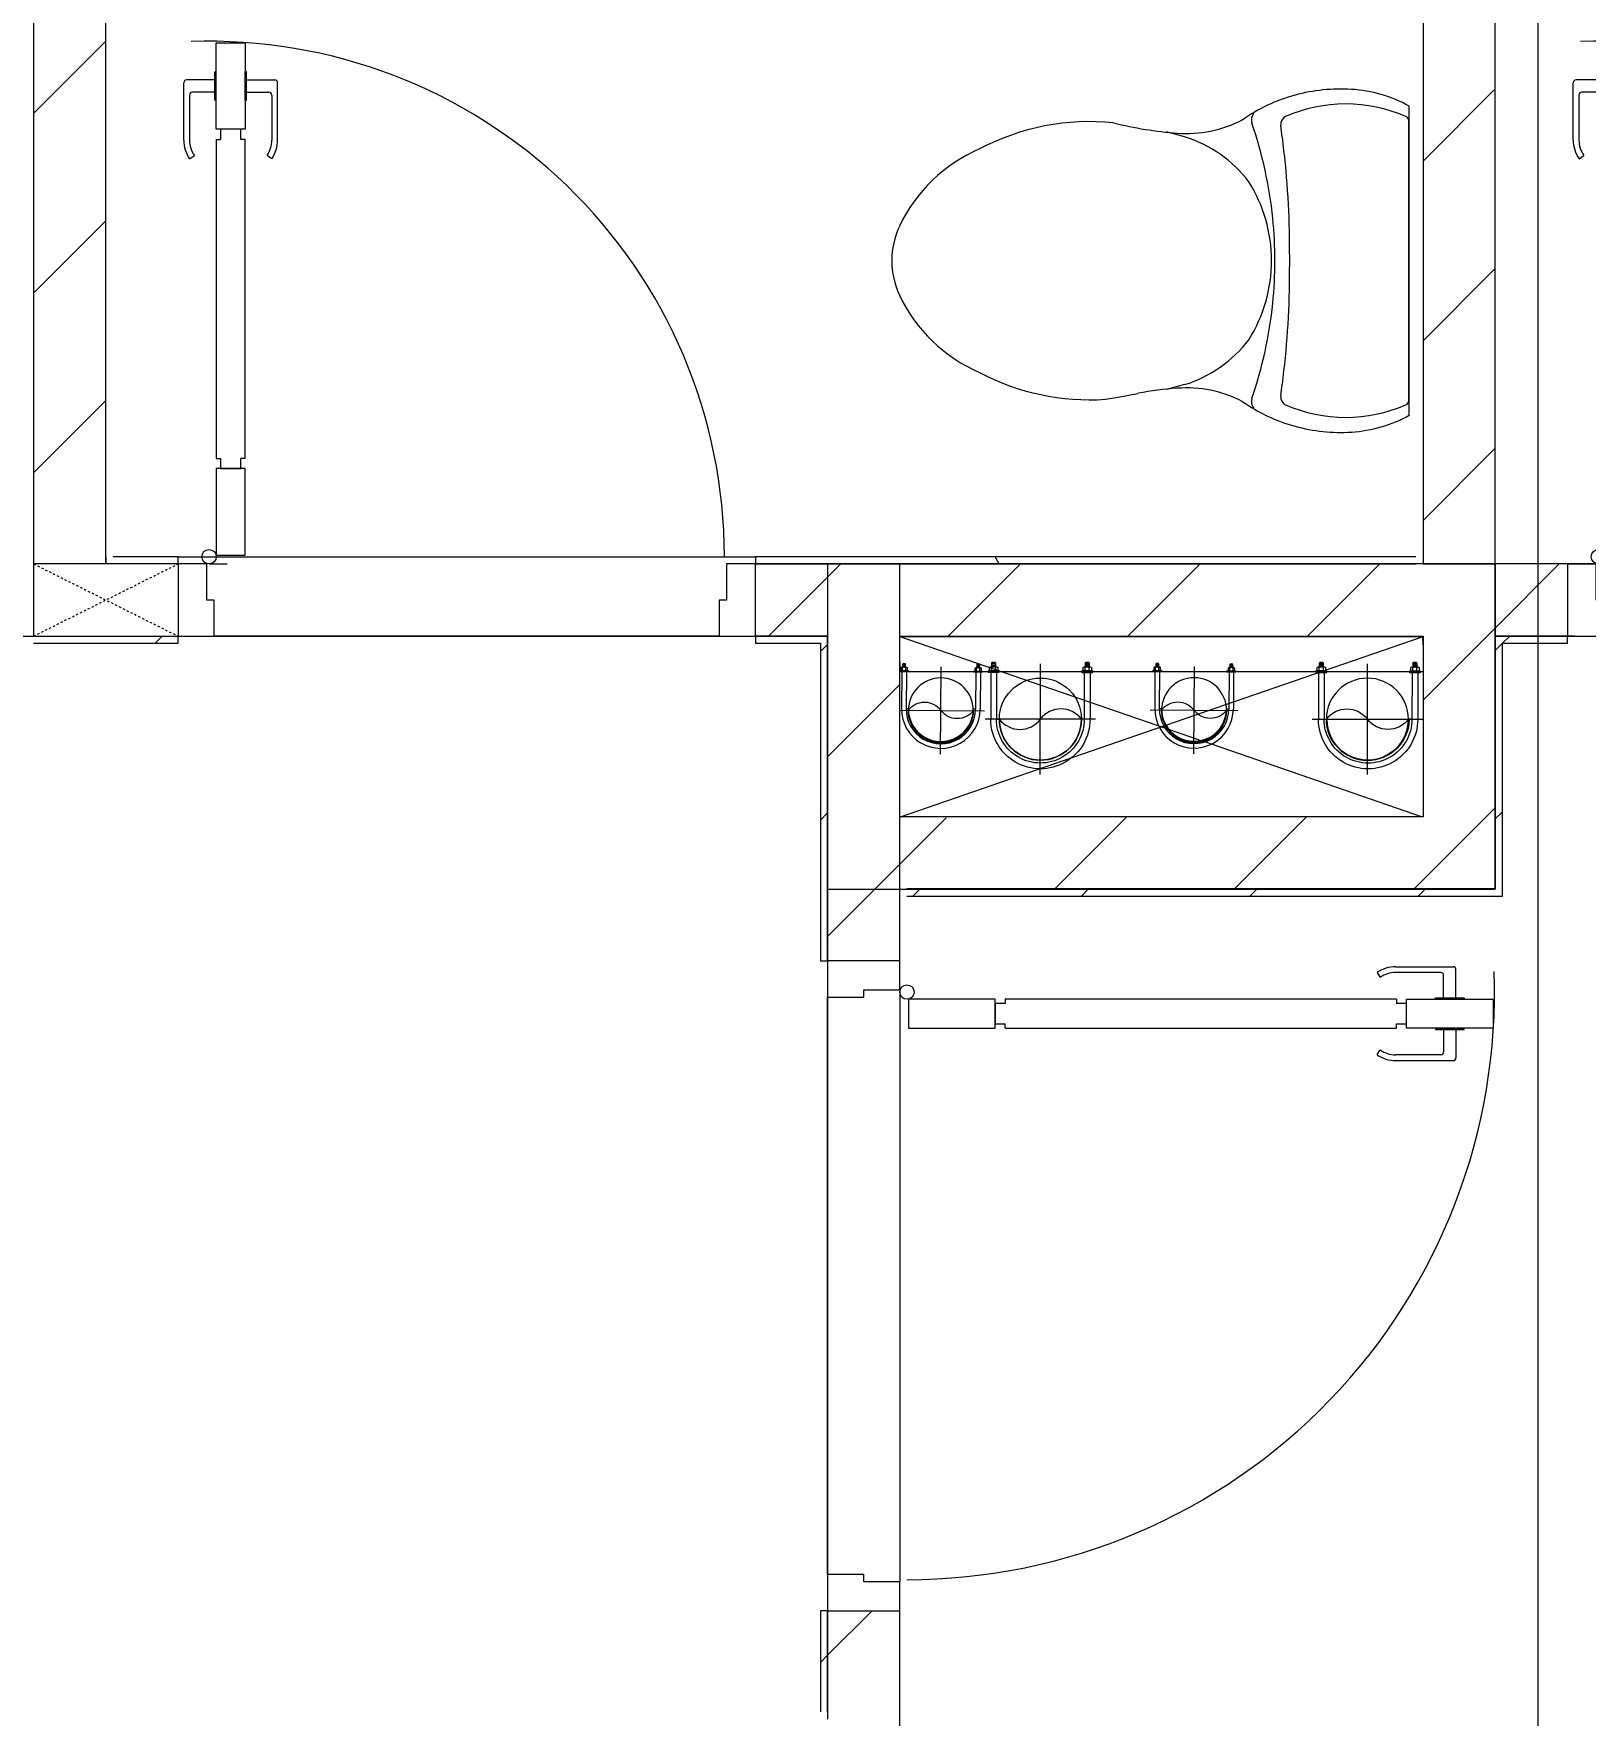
# Model space of a CAD drawing. Header units: millimetres. Extents: x 5357 to 201988, y -16345 to 109895.
# Drawn here: x 73428 to 75577, y 29642 to 31971 of the extents above; entities that cross this region are included whole.
import ezdxf

# ---------------------------------------------------------------- set-up
doc = ezdxf.new("R2010")
doc.units = ezdxf.units.MM
doc.linetypes.add('Dash', pattern=[6, 3, -3])
doc.linetypes.add('IMPORT-CENTER _3_', pattern=[10.16, 6.35, -1.27, 1.27, -1.27])
for name, color, linetype, lineweight in [('0-1', 7, 'Continuous', 5), ('0-2', 53, 'Continuous', 9), ('A-ANNO-DIMS', 211, 'Continuous', 9), ('A-ANNO-DIMS-220', 211, 'Continuous', 9), ('A-CLNG', 13, 'Continuous', 9), ('A-DETL-GENF-1', 53, 'Continuous', 9), ('A-DOOR-1', 53, 'Continuous', 9), ('A-FLOR-1', 10, 'Continuous', 9), ('A-FLOR-2', 53, 'Continuous', 9), ('A-WALL-1', 9, 'Continuous', 18), ('A-WALL-2', 53, 'Continuous', 9), ('A-WALL-4', 113, 'Continuous', 18), ('A-WALL-PATT-1', 10, 'Continuous', 9), ('A-WALL-PATT-2', 53, 'Continuous', 9), ('A-WALL-PATT-3', 111, 'Continuous', 9), ('G-IMPT', 8, 'Continuous', 9), ('G-IMPT-2', 8, 'IMPORT-CENTER _3_', 9), ('I-FURN-1', 53, 'Continuous', 9), ('I-WALL-1', 9, 'Continuous', 18), ('I-WALL-2', 53, 'Continuous', 9), ('M-EQPM', 50, 'Continuous', 9), ('P-SANR-FIXT-1', 53, 'Continuous', 9), ('S-COLS-2', 9, 'Continuous', 18), ('S-COLS-4', 53, 'Continuous', 9), ('S-COLS-HDLN-1', 53, 'Dash', 9)]:
    doc.layers.add(name, color=color, linetype=linetype, lineweight=lineweight)
doc.styles.add('Arial_4', font='arial_0.ttf', dxfattribs={"width": 0.9, "height": 660})
doc.dimstyles.new('1_Dim_chi_tiet_khu_đất_2', dxfattribs={"dimscale": 304.8, "dimtxt": 673.371204, "dimasz": 0.866142, "dimexe": 0.721785, "dimexo": 0.0625, "dimgap": 0.072178, "dimtad": 1, "dimdec": 0, "dimrnd": 5, "dimzin": 0, "dimdsep": 46, "dimtxsty": 'Arial_4', "dimblk1": 'OBLIQUE', "dimblk2": 'OBLIQUE', "dimsah": 1, "dimcen": 0.09, "dimdle": 0.721785, "dimazin": 0, "dimtfac": 1, "dimtdec": 4, "dimtix": 1, "dimtmove": 0, "dimatfit": 3, "dimfxl": 2.165354, "dimfxlon": 1, "dimtvp": 1, "dimtolj": 1, "dimtzin": 0, "dimarcsym": 2})
pattern_1 = [(45, (0, 0), (-124.4508, 124.4508), [])]
pattern_2 = [(45, (0, 0), (-116.67262, 116.67262), [])]

# ---------------------------------------------------------------- blocks, each defined once
blk = doc.blocks.new('DOOR_CW_01 CANH MO-PANEL KINH - DIG_02-800x2200-CỬA NHÔM KÍNH-400864-TKCS_MB SÂN ĐƯỜNG NỘI BỘ')
at = {"layer": 'A-DETL-GENF-1'}
for p, q in [((-347, 772), (-307, 772)), ((-347, 652), (-347, 772)), ((-307, 772), (-307, 652)), ((-349, 731.8), (-347, 731.8)), ((-349, 692.2), (-349, 731.8)), ((-347, 692.2), (-347, 731.8)), ((-307, 692.2), (-307, 731.8)), ((-305, 731.8), (-307, 731.8)), ((-305, 692.2), (-305, 731.8)), ((-392, 637), (-392, 716.5)), ((-349, 720.5), (-388, 720.5)), ((-384, 699.5), (-384, 637)), ((-349, 703.5), (-380, 703.5)), ((-305, 720.5), (-266, 720.5)), ((-305, 703.5), (-274, 703.5)), ((-270, 699.5), (-270, 637)), ((-262, 637), (-262, 716.5)), ((-347, 692.2), (-349, 692.2)), ((-307, 692.2), (-305, 692.2)), ((-307, 652), (-347, 652)), ((-347, 638), (-341, 638)), ((-347, 638), (-347, 196)), ((-313, 652), (-341, 652)), ((-341, 652), (-341, 638)), ((-313, 638), (-313, 652)), ((-307, 638), (-313, 638)), ((-307, 196), (-307, 638)), ((-383.9, 611.2), (-377.3, 615.8)), ((-270.1, 611.2), (-276.7, 615.8)), ((-347, 196), (-341, 196)), ((-341, 196), (-341, 182)), ((-307, 196), (-313, 196)), ((-313, 182), (-313, 196)), ((-307, 182), (-347, 182)), ((-347, 182), (-347, 62)), ((-341, 182), (-313, 182)), ((-307, 62), (-307, 182)), ((-347, 62), (-307, 62))]:
    blk.add_line(p, q, dxfattribs=at)
blk.add_circle((-357, 60), 10, dxfattribs=at)
for centre, radius, start, end in [((-357, 60), 714, 360, 92), ((-388, 716.5), 4, 90, 180), ((-380, 699.5), 4, 90, 180), ((-274, 699.5), 4, 0, 90), ((-266, 716.5), 4, 0, 90), ((-347, 637), 45, 180, 215), ((-347, 637), 37, 180, 215), ((-307, 637), 37, 325, 0), ((-307, 637), 45, 325, 0)]:
    blk.add_arc(centre, radius, start, end, dxfattribs=at)
at = {"layer": 'A-DOOR-1'}
for p, q in [((-360, 50), (-400, 50)), ((-400, 50), (-400, -50)), ((-360, 0), (-360, 50)), ((-357, 50), (-332, 50)), ((400, 50), (360, 50)), ((360, 50), (360, 0)), ((400, -50), (400, 50)), ((-350, 0), (-360, 0)), ((-350, -50), (-350, 0)), ((360, 0), (350, 0)), ((350, 0), (350, -50)), ((-400, -50), (-350, -50)), ((350, -50), (400, -50))]:
    blk.add_line(p, q, dxfattribs=at)
blk = doc.blocks.new('DOOR_CW_01 CANH MO-PANEL KINH - DIG_02-800x2200-CỬA NHÔM KÍNH-V61-TKCS_MB SÂN ĐƯỜNG NỘI BỘ')
at = {"layer": 'A-DETL-GENF-1'}
for p, q in [((-347, 772), (-307, 772)), ((-347, 652), (-347, 772)), ((-307, 772), (-307, 652)), ((-349, 731.8), (-347, 731.8)), ((-349, 692.2), (-349, 731.8)), ((-347, 692.2), (-347, 731.8)), ((-307, 692.2), (-307, 731.8)), ((-305, 731.8), (-307, 731.8)), ((-305, 692.2), (-305, 731.8)), ((-392, 637), (-392, 716.5)), ((-349, 720.5), (-388, 720.5)), ((-384, 699.5), (-384, 637)), ((-349, 703.5), (-380, 703.5)), ((-305, 720.5), (-266, 720.5)), ((-305, 703.5), (-274, 703.5)), ((-270, 699.5), (-270, 637)), ((-262, 637), (-262, 716.5)), ((-347, 692.2), (-349, 692.2)), ((-307, 692.2), (-305, 692.2)), ((-307, 652), (-347, 652)), ((-347, 638), (-341, 638)), ((-347, 638), (-347, 196)), ((-313, 652), (-341, 652)), ((-341, 652), (-341, 638)), ((-313, 638), (-313, 652)), ((-307, 638), (-313, 638)), ((-307, 196), (-307, 638)), ((-383.9, 611.2), (-377.3, 615.8)), ((-272, 612.5), (-276.7, 615.8)), ((-347, 196), (-341, 196)), ((-341, 196), (-341, 182)), ((-307, 196), (-313, 196)), ((-313, 182), (-313, 196)), ((-307, 182), (-347, 182)), ((-347, 182), (-347, 62)), ((-341, 182), (-313, 182)), ((-307, 62), (-307, 182)), ((-347, 62), (-307, 62))]:
    blk.add_line(p, q, dxfattribs=at)
blk.add_circle((-357, 60), 10, dxfattribs=at)
for centre, radius, start, end in [((-357, 60), 714, 360, 92), ((-388, 716.5), 4, 90, 180), ((-380, 699.5), 4, 90, 180), ((-274, 699.5), 4, 0, 90), ((-266, 716.5), 4, 0, 90), ((-347, 637), 45, 180, 215), ((-347, 637), 37, 180, 215), ((-307, 637), 37, 325, 0), ((-307, 637), 45, 325, 0)]:
    blk.add_arc(centre, radius, start, end, dxfattribs=at)
at = {"layer": 'A-DOOR-1'}
for p, q in [((-360, 50), (-400, 50)), ((-400, 50), (-400, -50)), ((-360, 0), (-360, 50)), ((-357, 50), (-332, 50)), ((400, 50), (360, 50)), ((360, 50), (360, 0)), ((400, -50), (400, 50)), ((-350, 0), (-360, 0)), ((-350, -50), (-350, 0)), ((360, 0), (350, 0)), ((350, 0), (350, -50)), ((-400, -50), (-350, -50)), ((350, -50), (400, -50))]:
    blk.add_line(p, q, dxfattribs=at)
blk = doc.blocks.new('TOILET - TOILET-348229-TKCS_MB SÂN ĐƯỜNG NỘI BỘ')
at = {"layer": 'P-SANR-FIXT-1'}
for p, q in [((214.2, -19.1), (-214.2, -19.1)), ((194, -19.9), (-194, -19.9)), ((-171.7, -330.3), (-178.6, -355.5)), ((171.7, -330.3), (178.6, -355.5))]:
    blk.add_line(p, q, dxfattribs=at)
for centre, radius, start, end in [((-46.1, -111.1), 191.6, 151.2809, 176.4513), ((-193.7, -26.4), 6.48, 92.3168, 156.2862), ((193.7, -26.4), 6.48, 23.7138, 87.6832), ((46.1, -111.1), 191.6, 3.5487, 28.7191), ((-9.8, -107.2), 207.3, 156.2862, 203.7138), ((9.8, -107.2), 207.3, 336.2862, 23.7138), ((1.9, -114.1), 239.7, 176.4513, 195.2961), ((-1.9, -114.1), 239.7, 344.7039, 3.5487), ((-4, -115.7), 233.6, 195.2961, 215.2147), ((-14.3, -1400.4), 1215.6, 90.3974, 97.407), ((0, -3462.8), 3278, 89.6026, 90.3974), ((14.3, -1400.4), 1215.6, 82.593, 89.6026), ((4, -115.7), 233.6, 324.7853, 344.7039), ((-189.1, -185.5), 11.7, 205.4105, 277.5788), ((0.6, -792.1), 586.9, 95.8322, 108.9927), ((178.9, -2951.3), 2778.4, 97.2351, 97.5788), ((0, -786.7), 581.5, 84.1678, 95.8322), ((-0.6, -792.1), 586.9, 71.0073, 84.1678), ((-178.9, -2951.3), 2778.4, 82.4212, 82.7649), ((189.1, -185.5), 11.7, 262.4212, 334.5895), ((0, -416), 206.1, 90, 122.0732), ((0, -416), 206.1, 57.9268, 90), ((-195, -224.1), 13.8, 230.6724, 288.9927), ((-343.5, -327.4), 167.3, 355.4559, 27.38), ((-0.4, -384), 179.5, 127.4036, 162.5964), ((0.4, -384), 179.5, 17.4036, 52.5964), ((343.5, -327.4), 167.3, 152.62, 184.5441), ((195, -224.1), 13.8, 251.0073, 309.3276), ((-719.2, -297.5), 544.3, 346.0536, 355.4559), ((719.2, -297.5), 544.3, 184.5441, 190.2879), ((-1948.3, -805.1), 2171.2, 9.681, 10.8949), ((137.1, -461.2), 329.8, 174.3487, 207.6878), ((-137.1, -461.2), 329.8, 332.3122, 3.6835), ((45.1, -528.6), 217.6, 203.2216, 244.7718), ((-45.1, -528.6), 217.6, 295.2282, 336.7784), ((0, -624.4), 111.7, 244.7718, 295.2282)]:
    blk.add_arc(centre, radius, start, end, dxfattribs=at)
blk = doc.blocks.new('DOOR_CW_01 CANH MO-PANEL KINH - DIW_01-900x2200-CỬA GỖ VÂN LAMINATE-553393-TKCS_MB SÂN ĐƯỜNG NỘI BỘ')
at = {"layer": 'A-DETL-GENF-1'}
for p, q in [((-397, 872), (-357, 872)), ((-397, 752), (-397, 872)), ((-357, 872), (-357, 752)), ((-442, 737), (-442, 816.5)), ((-399, 820.5), (-438, 820.5)), ((-399, 831.8), (-397, 831.8)), ((-399, 792.2), (-399, 831.8)), ((-397, 792.2), (-397, 831.8)), ((-357, 792.2), (-357, 831.8)), ((-355, 831.8), (-357, 831.8)), ((-355, 792.2), (-355, 831.8)), ((-355, 820.5), (-316, 820.5)), ((-312, 737), (-312, 816.5)), ((-434, 799.5), (-434, 737)), ((-399, 803.5), (-430, 803.5)), ((-397, 792.2), (-399, 792.2)), ((-357, 792.2), (-355, 792.2)), ((-355, 803.5), (-324, 803.5)), ((-320, 799.5), (-320, 737)), ((-357, 752), (-397, 752)), ((-363, 752), (-391, 752)), ((-391, 752), (-391, 738)), ((-363, 738), (-363, 752)), ((-397, 738), (-391, 738)), ((-397, 738), (-397, 196)), ((-357, 738), (-363, 738)), ((-357, 196), (-357, 738)), ((-433.9, 711.2), (-427.3, 715.8)), ((-320.1, 711.2), (-326.7, 715.8)), ((-397, 196), (-391, 196)), ((-391, 196), (-391, 182)), ((-357, 196), (-363, 196)), ((-363, 182), (-363, 196)), ((-357, 182), (-397, 182)), ((-397, 182), (-397, 62)), ((-391, 182), (-363, 182)), ((-357, 62), (-357, 182)), ((-397, 62), (-357, 62))]:
    blk.add_line(p, q, dxfattribs=at)
blk.add_circle((-407, 60), 10, dxfattribs=at)
for centre, radius, start, end in [((-407, 60), 814, 360, 92), ((-438, 816.5), 4, 90, 180), ((-316, 816.5), 4, 0, 90), ((-430, 799.5), 4, 90, 180), ((-324, 799.5), 4, 360, 90), ((-397, 737), 45, 180, 215), ((-397, 737), 37, 180, 215), ((-357, 737), 37, 325, 0), ((-357, 737), 45, 325, 0)]:
    blk.add_arc(centre, radius, start, end, dxfattribs=at)
at = {"layer": 'A-DOOR-1'}
for p, q in [((-410, 50), (-450, 50)), ((-450, 50), (-450, -50)), ((-410, 0), (-410, 50)), ((-407, 50), (-382, 50)), ((450, 50), (410, 50)), ((410, 50), (410, 0)), ((450, -50), (450, 50)), ((-400, 0), (-410, 0)), ((-400, -50), (-400, 0)), ((410, 0), (400, 0)), ((400, 0), (400, -50)), ((-450, -50), (-400, -50)), ((400, -50), (450, -50))]:
    blk.add_line(p, q, dxfattribs=at)
blk = doc.blocks.new('HE BEP B_ - HE BEP B_-437036-TKCS_MB SÂN ĐƯỜNG NỘI BỘ')
at = {"layer": 'I-FURN-1'}
blk.add_line((0, 1600), (-600, 1600), dxfattribs=at)
blk.add_line((0, 1600), (-600, 1600), dxfattribs=at)
blk = doc.blocks.new('G1_SOF - BO TRU - 100x200-V113-TKCS_MB SÂN ĐƯỜNG NỘI BỘ')
at = {"layer": 'S-COLS-2'}
for p, q in [((50, 100), (-50, 100)), ((-50, 100), (-50, -100)), ((50, -100), (50, 100))]:
    blk.add_line(p, q, dxfattribs=at)
at = {"layer": 'S-COLS-HDLN-1'}
for p, q in [((50, 100), (-50, -100)), ((-50, 100), (50, -100))]:
    blk.add_line(p, q, dxfattribs=at)
blk = doc.blocks.new('NCV_TKTC_TANG 1_rvt-1-TKCS_MB SÂN ĐƯỜNG NỘI BỘ')
at = {"layer": 'A-WALL-PATT-1'}
h = blk.add_hatch(dxfattribs=at)
h.set_pattern_fill('FP_1', color=256, style=0, pattern_type=2)
h.set_pattern_definition(pattern_1)
h.paths.add_polyline_path([(73427.6, 31236.9), (73527.6, 31236.9), (73527.6, 33336.9), (73427.6, 33336.9), (73427.6, 31236.9)])
h = blk.add_hatch(dxfattribs=at)
h.set_pattern_fill('FP_1', color=256, style=0, pattern_type=2)
h.set_pattern_definition(pattern_1)
h.paths.add_polyline_path([(75352.6, 31236.9), (75452.6, 31236.9), (75452.6, 33336.9), (75352.6, 33336.9), (75352.6, 31488.6)])
h = blk.add_hatch(dxfattribs=at)
h.set_pattern_fill('FP_3', color=256, style=0, pattern_type=2)
h.set_pattern_definition([(0, (0, 0), (894.08, 223.52), [73.762, -596.798, 73.762, -596.798, -3576.32]), (0, (0, 0), (894.08, 223.52), [-1341.12, 73.762, -1267.358, 73.762, -596.798, -1564.64]), (0, (0, 0), (894.08, 223.52), [-3352.8, 73.762, -373.278, 73.762, -1043.838]), (120, (335.28, 111.76), (-640.614, 662.536), [73.762, -596.798, 73.762, -4173.118]), (120, (335.28, 111.76), (-640.614, 662.536), [-744.322, -596.798, 73.762, -1267.358, -2235.2]), (120, (335.28, 111.76), (-640.614, 662.536), [-2682.24, 73.762, -596.798, 73.762, -1490.878]), (120, (335.28, 111.76), (-640.614, 662.536), [-3426.562, -373.278, 73.762, -1043.838]), (240, (447.04, 558.8), (-253.466, -886.056), [73.762, -596.798, 73.762, -4173.118]), (240, (447.04, 558.8), (-253.466, -886.056), [-744.322, -596.798, 73.762, -1267.358, -2235.2]), (240, (447.04, 558.8), (-253.466, -886.056), [-2682.24, 73.762, -596.798, 73.762, -1490.878]), (240, (447.04, 558.8), (-253.466, -886.056), [-3426.562, -373.278, 73.762, -1043.838])])
h.paths.add_polyline_path([(74627.6, 31236.9), (75342.6, 31236.9), (75342.6, 31246.9), (74427.6, 31246.9), (74427.6, 31236.9), (74597.3, 31236.9)])
h.paths.add_polyline_path([(73627.6, 31236.9), (73627.6, 31246.9), (73527.6, 31246.9), (73527.6, 31236.9)])
h = blk.add_hatch(dxfattribs=at)
h.set_pattern_fill('FP_1', color=256, style=0, pattern_type=2)
h.set_pattern_definition(pattern_1)
h.paths.add_polyline_path([(74627.5, 31136.9), (74627.6, 31137.4), (74627.6, 31236.9), (74427.6, 31236.9), (74427.6, 31136.9), (74527.6, 31137.4), (74527.6, 31236.9), (74627.4, 31137.1)])
h = blk.add_hatch(dxfattribs=at)
h.set_pattern_fill('FP_1', color=256, style=0, pattern_type=2)
h.set_pattern_definition(pattern_1)
h.paths.add_polyline_path([(75452.6, 31136.9), (75552.6, 31137.4), (75552.6, 31236.9), (75452.6, 31236.9), (75452.6, 31137.4)])
h.paths.add_polyline_path([(76352.6, 31136.9), (77252.6, 31137.4), (77252.6, 31236.9), (76352.6, 31236.9), (76352.6, 31137.1)])
h = blk.add_hatch(dxfattribs=at)
h.set_pattern_fill('FP_1', color=256, style=0, pattern_type=2)
h.set_pattern_definition(pattern_1)
h.paths.add_polyline_path([(74627.6, 24736.9), (74627.6, 28836.9), (74527.6, 28836.9), (74527.6, 24736.9), (74605.8, 24736.9)])
h.paths.add_polyline_path([(74527.6, 29036.9), (74627.6, 29036.9), (74627.6, 29786.9), (74527.6, 29786.9), (74527.6, 29333.6)])
h.paths.add_polyline_path([(74527.6, 30786.5), (74627.6, 30886.5), (74627.3, 31136.3), (74569.3, 30990.9), (74527.6, 31136.9), (74527.6, 30786.9)])
h.paths.add_polyline_path([(74527.6, 30686.9), (74627.6, 30686.9), (74627.1, 30786.5), (74527.6, 30786.5)])
at = {"layer": 'A-WALL-PATT-2'}
h = blk.add_hatch(dxfattribs=at)
h.set_pattern_fill('FP_2', color=256, style=0, pattern_type=2)
h.set_pattern_definition(pattern_2)
h.paths.add_polyline_path([(74517.6, 31126.9), (74517.6, 31136.9), (74427.6, 31136.9), (74427.6, 31126.9), (74435.6, 31126.9)])
h.paths.add_polyline_path([(73627.6, 31126.9), (73627.6, 31136.9), (73427.6, 31136.9), (73427.6, 31126.9), (73619.6, 31126.9)])
h = blk.add_hatch(dxfattribs=at)
h.set_pattern_fill('FP_2', color=256, style=0, pattern_type=2)
h.set_pattern_definition(pattern_2)
h.paths.add_polyline_path([(74527.6, 29646.9), (74527.6, 29786.9), (74517.6, 29786.9), (74517.6, 29646.9), (74525.3, 29646.9)])
h.paths.add_polyline_path([(74527.6, 30686.9), (74527.6, 31136.9), (74517.6, 31136.9), (74517.6, 30686.9)])
h = blk.add_hatch(dxfattribs=at)
h.set_pattern_fill('FP_2', color=256, style=0, pattern_type=2)
h.set_pattern_definition(pattern_2)
h.paths.add_polyline_path([(75452.6, 31126.9), (75552.6, 31126.9), (75552.6, 31136.9), (75452.6, 31136.5)])
h.paths.add_polyline_path([(77201.1, 31126.9), (77242.6, 31126.9), (77242.6, 31136.9), (76352.6, 31136.5), (76352.6, 31126.9), (77102.6, 31126.9)])
h = blk.add_hatch(dxfattribs=at)
h.set_pattern_fill('FP_2', color=256, style=0, pattern_type=2)
h.set_pattern_definition(pattern_2)
h.paths.add_polyline_path([(75462.6, 30776.9), (75462.6, 31126.9), (75452.6, 31126.9), (75452.6, 30776.9), (75455.7, 30776.9)])
h = blk.add_hatch(dxfattribs=at)
h.set_pattern_fill('FP_2', color=256, style=0, pattern_type=2)
h.set_pattern_definition(pattern_2)
h.paths.add_polyline_path([(75446.5, 30776.9), (75452.6, 30776.9), (75450.2, 30786.5), (74637.6, 30786.5), (74637.6, 30776.9), (75442.8, 30776.9)])
at = {"layer": 'A-FLOR-1'}
for p, q in [((75552.6, 31236.9), (75592.6, 31236.9)), ((73627.6, 31136.9), (73677.6, 31136.9)), ((73677.6, 31136.9), (74377.6, 31136.9)), ((74377.6, 31136.9), (74427.6, 31136.9)), ((75562.4, 31136.9), (75552.6, 31136.9)), ((74527.6, 30636.9), (74527.6, 29836.9)), ((74527.6, 29836.9), (74527.6, 29786.9)), ((74527.6, 29646.9), (74527.6, 29636.9))]:
    blk.add_line(p, q, dxfattribs=at)
at = {"layer": 'A-FLOR-2'}
for p, q in [((74377.6, 31136.9), (73677.6, 31136.9)), ((74527.6, 29836.9), (74527.6, 30636.9))]:
    blk.add_line(p, q, dxfattribs=at)
at = {"layer": 'A-WALL-1'}
for p, q in [((73427.6, 33336.9), (73427.6, 31236.9)), ((73527.6, 31236.9), (73527.6, 33336.9)), ((75352.6, 33336.9), (75352.6, 31236.9)), ((75452.6, 31236.9), (75452.6, 33336.9)), ((74627.6, 31136.9), (74627.6, 31236.9)), ((75352.6, 31236.9), (75452.6, 31236.9)), ((75452.6, 31236.9), (75452.6, 31136.9)), ((74517.6, 31136.9), (74527.6, 31136.9)), ((74627.6, 30786.9), (74627.6, 31136.9)), ((74527.6, 29646.9), (74527.6, 29636.9))]:
    blk.add_line(p, q, dxfattribs=at)
at = {"layer": 'A-WALL-2'}
for p, q in [((74627.6, 31236.9), (74427.6, 31236.9)), ((74427.6, 31236.9), (74627.6, 31236.9)), ((75552.6, 31236.9), (75452.6, 31236.9)), ((74377.6, 31136.9), (73677.6, 31136.9)), ((74427.6, 31136.9), (74517.6, 31136.9)), ((74517.6, 31136.9), (74427.6, 31136.9)), ((74527.6, 31136.9), (74527.6, 30686.9)), ((74527.6, 30686.9), (74527.6, 31136.9)), ((75452.6, 31136.9), (75552.6, 31136.9)), ((75552.6, 31136.9), (75452.6, 31136.9)), ((74627.6, 30686.9), (74627.6, 30786.9)), ((74527.6, 29836.9), (74527.6, 30636.9)), ((74627.6, 30646.9), (74627.6, 29826.9)), ((74527.6, 29786.9), (74527.6, 29646.9)), ((74527.6, 29646.9), (74527.6, 29786.9)), ((74627.6, 29036.9), (74627.6, 29786.9))]:
    blk.add_line(p, q, dxfattribs=at)
at = {"layer": 'I-WALL-1'}
for p, q in [((73527.6, 31246.9), (73527.6, 31236.9)), ((73627.6, 31246.9), (73537.6, 31246.9)), ((73627.6, 31236.9), (73627.6, 31246.9)), ((75342.6, 31246.9), (74427.6, 31246.9)), ((74427.6, 31246.9), (74427.6, 31236.9)), ((74627.6, 31236.9), (75342.6, 31236.9)), ((73427.6, 31126.9), (73627.6, 31126.9)), ((73627.6, 31126.9), (73627.6, 31136.9)), ((74427.6, 31136.9), (74427.6, 31126.9)), ((74427.6, 31126.9), (74517.6, 31126.9)), ((74527.6, 31136.9), (74517.6, 31136.9)), ((74517.6, 31126.9), (74517.6, 30686.9)), ((75452.6, 31136.9), (75452.6, 31126.9)), ((75452.6, 31126.9), (75452.6, 30786.9)), ((75462.6, 31126.9), (75552.6, 31126.9)), ((75462.6, 30776.9), (75462.6, 31126.9)), ((75552.6, 31126.9), (75552.6, 31136.9)), ((75452.6, 30786.9), (74637.6, 30786.9)), ((74637.6, 30776.9), (75452.6, 30776.9)), ((75452.6, 30776.9), (75462.6, 30776.9)), ((74517.6, 30686.9), (74527.6, 30686.9)), ((74517.6, 29786.9), (74517.6, 29646.9)), ((74527.6, 29786.9), (74517.6, 29786.9))]:
    blk.add_line(p, q, dxfattribs=at)
at = {"layer": 'I-WALL-2'}
blk.add_line((73627.6, 31246.9), (74427.6, 31246.9), dxfattribs=at)
at = {"layer": 'A-DOOR-1'}
for name, p in [('DOOR_CW_01 CANH MO-PANEL KINH - DIG_02-800x2200-CỬA NHÔM KÍNH-400864-TKCS_MB SÂN ĐƯỜNG NỘI BỘ', (74027.6, 31186.9)), ('DOOR_CW_01 CANH MO-PANEL KINH - DIG_02-800x2200-CỬA NHÔM KÍNH-V61-TKCS_MB SÂN ĐƯỜNG NỘI BỘ', (75952.6, 31186.9))]:
    blk.add_blockref(name, p, dxfattribs=at)
at = {"layer": 'A-DOOR-1', "rotation": 269.9999999999995}
blk.add_blockref('DOOR_CW_01 CANH MO-PANEL KINH - DIW_01-900x2200-CỬA GỖ VÂN LAMINATE-553393-TKCS_MB SÂN ĐƯỜNG NỘI BỘ', (74577.6, 30236.9), dxfattribs=at)
at = {"layer": 'I-FURN-1', "rotation": 180}
blk.add_blockref('HE BEP B_ - HE BEP B_-437036-TKCS_MB SÂN ĐƯỜNG NỘI BỘ', (72827.6, 32736.9), dxfattribs=at)
at = {"layer": 'P-SANR-FIXT-1', "rotation": 269.9999999999995}
blk.add_blockref('TOILET - TOILET-348229-TKCS_MB SÂN ĐƯỜNG NỘI BỘ', (75352.6, 31656.9), dxfattribs=at)
at = {"layer": 'S-COLS-4', "rotation": 89.9999999999993}
blk.add_blockref('G1_SOF - BO TRU - 100x200-V113-TKCS_MB SÂN ĐƯỜNG NỘI BỘ', (73527.6, 31186.9), dxfattribs=at)
blk = doc.blocks.new('TKTC_XREF_251221_MB TANG 1 - TKTC_XREF_260130_MB TANG 1_dwg_CUM U_DN100-V375-TKCS_MB SÂN ĐƯỜNG NỘI BỘ')
at = {"layer": 'G-IMPT'}
for p, q in [((-79.1, 66.6), (-79.1, 63.4)), ((-76.6, 66.6), (-76.6, 63.4)), ((-74.6, 66.6), (-74.6, 63.4)), ((-72.7, 69.3), (-72.7, 60.7)), ((-66.9, 67.9), (-71.7, 67.9)), ((-66.9, 62.1), (-71.7, 62.1)), ((-65, 69), (0, 69)), ((-79.1, -63.4), (-79.1, -66.6)), ((-76.6, -63.4), (-76.6, -66.6)), ((-74.6, -63.4), (-74.6, -66.6)), ((-72.7, -60.7), (-72.7, -69.3)), ((-66.9, -62.1), (-71.7, -62.1)), ((-66.9, -67.9), (-71.7, -67.9)), ((-66.9, -72.7), (-66.9, -70.8)), ((-65, -69), (0, -69))]:
    blk.add_line(p, q, dxfattribs=at)
at = {"layer": 'G-IMPT', "flags": 128}
for points in [[(-72.7, 67.6), (-78.1, 67.6), (-78.1, 62.4), (-72.7, 62.4)], [(-71.7, 59.2), (-66.9, 59.2), (-66.9, 70.8), (-71.7, 70.8)], [(-66.9, 70.8), (-66.9, 72.7), (-65, 72.7), (-65, 57.3), (-66.9, 57.3), (-66.9, 59.2)], [(-65, 61), (0, 61), (0, 57)], [(-66.9, -59.2), (-66.9, -57.3), (-65, -57.3), (-65, -72.6)], [(-65, -61), (0, -61), (0, -57)], [(-72.7, -62.4), (-78.1, -62.4), (-78.1, -67.6), (-72.7, -67.6)], [(-71.7, -70.8), (-66.9, -70.8), (-66.9, -59.2), (-71.7, -59.2)]]:
    blk.add_lwpolyline(points, dxfattribs=at)
at = {"layer": 'G-IMPT'}
for centre, radius, start, end in [((-78.1, 66.6), 0.96, 90, 180), ((-78.1, 63.4), 0.96, 180, 270), ((-71.1, 69.3), 1.56, 112.6199, 247.3801), ((-67.9, 65), 4.8, 143.1301, 216.8699), ((-71.1, 60.7), 1.56, 112.6199, 247.3801), ((0, 0), 69, 270, 90), ((0, 0), 61, 270, 90), ((0, 0), 57, 270, 90), ((-78.1, -63.4), 0.96, 90, 180), ((-78.1, -66.6), 0.96, 180, 270), ((-71.1, -60.7), 1.56, 112.6199, 247.3801), ((-67.9, -65), 4.8, 143.1301, 216.8699), ((-71.1, -69.3), 1.56, 112.6199, 247.3801)]:
    blk.add_arc(centre, radius, start, end, dxfattribs=at)
blk = doc.blocks.new('TKTC_XREF_251221_MB TANG 1 - TKTC_XREF_260130_MB TANG 1_dwg_$cc-V376-TKCS_MB SÂN ĐƯỜNG NỘI BỘ')
at = {"layer": 'G-IMPT'}
blk.add_circle((0, 0), 0.5, dxfattribs=at)
for centre, radius, start, end in [((0, 0), 0.5, 90, 270), ((0.188, 0.25), 0.313, 126.8699, 233.1301), ((-0.188, -0.25), 0.313, 306.8699, 53.1301)]:
    blk.add_arc(centre, radius, start, end, dxfattribs=at)
at = {"layer": 'G-IMPT-2'}
for p, q in [((0, -0.633), (0, 0.673)), ((-0.673, 0), (0.673, 0))]:
    blk.add_line(p, q, dxfattribs=at)
blk = doc.blocks.new('TKTC_XREF_251221_MB TANG 1 - TKTC_XREF_260130_MB TANG 1_dwg_$cc-4202114-TKCS_MB SÂN ĐƯỜNG NỘI BỘ')
at = {"layer": 'G-IMPT'}
blk.add_circle((0, 0), 0.5, dxfattribs=at)
for centre, radius, start, end in [((0, 0), 0.5, 90, 270), ((0.188, 0.25), 0.313, 126.8699, 233.1301), ((-0.188, -0.25), 0.313, 306.8699, 53.1301)]:
    blk.add_arc(centre, radius, start, end, dxfattribs=at)
at = {"layer": 'G-IMPT-2'}
for p, q in [((0, -0.673), (0, 0.673)), ((-0.673, 0), (0.673, 0))]:
    blk.add_line(p, q, dxfattribs=at)
blk = doc.blocks.new('TKTC_XREF_251221_MB TANG 1 - TKTC_XREF_260130_MB TANG 1_dwg_CUM U_DN100-4202115-TKCS_MB SÂN ĐƯỜNG NỘI BỘ')
at = {"layer": 'G-IMPT'}
for p, q in [((-79.1, 66.6), (-79.1, 63.4)), ((-76.6, 66.6), (-76.6, 63.4)), ((-74.6, 66.6), (-74.6, 63.4)), ((-72.7, 69.3), (-72.7, 60.7)), ((-66.9, 67.9), (-71.7, 67.9)), ((-66.9, 62.1), (-71.7, 62.1)), ((-65, 69), (0, 69)), ((-79.1, -63.4), (-79.1, -66.6)), ((-76.6, -63.4), (-76.6, -66.6)), ((-74.6, -63.4), (-74.6, -66.6)), ((-72.7, -60.7), (-72.7, -69.3)), ((-66.9, -62.1), (-71.7, -62.1)), ((-66.9, -67.9), (-71.7, -67.9)), ((-65, -69), (0, -69))]:
    blk.add_line(p, q, dxfattribs=at)
at = {"layer": 'G-IMPT', "flags": 128}
for points in [[(-71.7, 59.2), (-66.9, 59.2), (-66.9, 70.8), (-71.7, 70.8)], [(-66.9, 70.8), (-66.9, 72.7), (-65, 72.7), (-65, 57.3), (-66.9, 57.3), (-66.9, 59.2)], [(-72.7, 67.6), (-78.1, 67.6), (-78.1, 62.4), (-72.7, 62.4)], [(-65, 61), (0, 61), (0, 57)], [(-72.7, -62.4), (-78.1, -62.4), (-78.1, -67.6), (-72.7, -67.6)], [(-71.7, -70.8), (-66.9, -70.8), (-66.9, -59.2), (-71.7, -59.2)], [(-66.9, -59.2), (-66.9, -57.3), (-65, -57.3), (-65, -72.7), (-66.9, -72.7), (-66.9, -70.8)], [(-65, -61), (0, -61), (0, -57)]]:
    blk.add_lwpolyline(points, dxfattribs=at)
at = {"layer": 'G-IMPT'}
for centre, radius, start, end in [((-71.1, 69.3), 1.56, 112.6199, 247.3801), ((-78.1, 66.6), 0.96, 90, 180), ((-78.1, 63.4), 0.96, 180, 270), ((-67.9, 65), 4.8, 143.1301, 216.8699), ((-71.1, 60.7), 1.56, 112.6199, 247.3801), ((0, 0), 69, 270, 90), ((0, 0), 61, 270, 90), ((0, 0), 57, 270, 90), ((-78.1, -63.4), 0.96, 90, 180), ((-78.1, -66.6), 0.96, 180, 270), ((-71.1, -60.7), 1.56, 112.6199, 247.3801), ((-67.9, -65), 4.8, 143.1301, 216.8699), ((-71.1, -69.3), 1.56, 112.6199, 247.3801)]:
    blk.add_arc(centre, radius, start, end, dxfattribs=at)
blk = doc.blocks.new('TKTC_XREF_251221_MB TANG 1 - TKTC_XREF_260130_MB TANG 1_dwg_$cc-V266-TKCS_MB SÂN ĐƯỜNG NỘI BỘ')
at = {"layer": 'G-IMPT'}
blk.add_circle((0, 0), 0.5, dxfattribs=at)
for centre, radius, start, end in [((0, 0), 0.5, 90, 270), ((0.188, 0.25), 0.313, 126.8699, 233.1301), ((-0.188, -0.25), 0.313, 306.8699, 53.1301)]:
    blk.add_arc(centre, radius, start, end, dxfattribs=at)
at = {"layer": 'G-IMPT-2'}
for p, q in [((0, -0.673), (0, 0.673)), ((-0.673, 0), (0.673, 0))]:
    blk.add_line(p, q, dxfattribs=at)
blk = doc.blocks.new('TKTC_XREF_251221_MB TANG 1 - TKTC_XREF_260130_MB TANG 1_dwg_CUM U_DN100-4202112-TKCS_MB SÂN ĐƯỜNG NỘI BỘ')
at = {"layer": 'G-IMPT'}
for p, q in [((-79.1, 66.6), (-79.1, 63.4)), ((-76.6, 66.6), (-76.6, 63.4)), ((-74.6, 66.6), (-74.6, 63.4)), ((-72.7, 69.3), (-72.7, 60.7)), ((-66.9, 67.9), (-71.7, 67.9)), ((-66.9, 62.1), (-71.7, 62.1)), ((-65, 69), (0, 69)), ((-79.1, -63.4), (-79.1, -66.6)), ((-76.6, -63.4), (-76.6, -66.6)), ((-74.6, -63.4), (-74.6, -66.6)), ((-72.7, -60.7), (-72.7, -69.3)), ((-66.9, -62.1), (-71.7, -62.1)), ((-66.9, -67.9), (-71.7, -67.9)), ((-65, -69), (0, -69))]:
    blk.add_line(p, q, dxfattribs=at)
at = {"layer": 'G-IMPT', "flags": 128}
for points in [[(-72.7, 67.6), (-78.1, 67.6), (-78.1, 62.4), (-72.7, 62.4)], [(-71.7, 59.2), (-66.9, 59.2), (-66.9, 70.8), (-71.7, 70.8)], [(-66.9, 70.8), (-66.9, 72.7), (-65, 72.7), (-65, 57.3), (-66.9, 57.3), (-66.9, 59.2)], [(-65, 61), (0, 61), (0, 57)], [(-66.9, -59.2), (-66.9, -57.3), (-65, -57.3), (-65, -72.7), (-66.9, -72.7), (-66.9, -70.8)], [(-65, -61), (0, -61), (0, -57)], [(-72.7, -62.4), (-78.1, -62.4), (-78.1, -67.6), (-72.7, -67.6)], [(-71.7, -70.8), (-66.9, -70.8), (-66.9, -59.2), (-71.7, -59.2)]]:
    blk.add_lwpolyline(points, dxfattribs=at)
at = {"layer": 'G-IMPT'}
for centre, radius, start, end in [((-78.1, 66.6), 0.96, 90, 180), ((-78.1, 63.4), 0.96, 180, 270), ((-71.1, 69.3), 1.56, 112.6199, 247.3801), ((-67.9, 65), 4.8, 143.1301, 216.8699), ((-71.1, 60.7), 1.56, 112.6199, 247.3801), ((0, 0), 69, 270, 90), ((0, 0), 61, 270, 90), ((0, 0), 57, 270, 90), ((-78.1, -63.4), 0.96, 90, 180), ((-78.1, -66.6), 0.96, 180, 270), ((-71.1, -60.7), 1.56, 112.6199, 247.3801), ((-67.9, -65), 4.8, 143.1301, 216.8699), ((-71.1, -69.3), 1.56, 112.6199, 247.3801)]:
    blk.add_arc(centre, radius, start, end, dxfattribs=at)
blk = doc.blocks.new('TKTC_XREF_251221_MB TANG 1 - TKTC_XREF_260130_MB TANG 1_dwg_$cc-4202116-TKCS_MB SÂN ĐƯỜNG NỘI BỘ')
at = {"layer": 'G-IMPT'}
blk.add_circle((0, 0), 0.5, dxfattribs=at)
for centre, radius, start, end in [((0, 0), 0.5, 90, 270), ((0.188, 0.25), 0.313, 126.8699, 233.1301), ((-0.188, -0.25), 0.313, 306.8699, 53.1301)]:
    blk.add_arc(centre, radius, start, end, dxfattribs=at)
at = {"layer": 'G-IMPT-2'}
for p, q in [((0, -0.673), (0, 0.673)), ((-0.673, 0), (0.673, 0))]:
    blk.add_line(p, q, dxfattribs=at)
blk = doc.blocks.new('TKTC_XREF_251221_MB TANG 1 - TKTC_XREF_260130_MB TANG 1_dwg-4202109-TKCS_MB SÂN ĐƯỜNG NỘI BỘ')
at = {"layer": 'G-IMPT'}
blk.add_line((-127799.1, -370222), (-127799.2, -370209.8), dxfattribs=at)
at = {"layer": 'G-IMPT', "flags": 128}
blk.add_lwpolyline([(-128524.1, -370246.4), (-128524, -370258.9), (-127799.1, -370258.9)], dxfattribs=at)
for name, p, xscale, yscale, zscale, rotation in [('TKTC_XREF_251221_MB TANG 1 - TKTC_XREF_260130_MB TANG 1_dwg_CUM U_DN100-V375-TKCS_MB SÂN ĐƯỜNG NỘI BỘ', (-128467.2, -370310.7), 0.7894736842105257, 0.7894736842105257, 0.7894736842105257, 269.580221000629), ('TKTC_XREF_251221_MB TANG 1 - TKTC_XREF_260130_MB TANG 1_dwg_$cc-4202114-TKCS_MB SÂN ĐƯỜNG NỘI BỘ', (-128329.3, -370324.7), 113.7150000000092, 113.7150000000092, 113.7150000000092, 89.95325644590794), ('TKTC_XREF_251221_MB TANG 1 - TKTC_XREF_260130_MB TANG 1_dwg_CUM U_DN100-4202112-TKCS_MB SÂN ĐƯỜNG NỘI BỘ', (-128116.4, -370310.4), 0.7894736842105257, 0.7894736842105257, 0.7894736842105257, 269.580221000629)]:
    blk.add_blockref(name, p, dxfattribs=dict(xscale=xscale, yscale=yscale, zscale=zscale, rotation=rotation))
at = {"extrusion": (0, 0, -1)}
for name, p, xscale, yscale, zscale, rotation in [('TKTC_XREF_251221_MB TANG 1 - TKTC_XREF_260130_MB TANG 1_dwg_CUM U_DN100-4202115-TKCS_MB SÂN ĐƯỜNG NỘI BỘ', (128329.3, -370324.7), 0.9974999999999966, 0.9974999999999966, -0.9974999999999966, 270.0467435564909), ('TKTC_XREF_251221_MB TANG 1 - TKTC_XREF_260130_MB TANG 1_dwg_$cc-V266-TKCS_MB SÂN ĐƯỜNG NỘI BỘ', (127876.2, -370324.8), 113.7150000000092, 113.7150000000092, -113.7150000000092, 90.04476088158539), ('TKTC_XREF_251221_MB TANG 1 - TKTC_XREF_260130_MB TANG 1_dwg_CUM U_DN100-4202115-TKCS_MB SÂN ĐƯỜNG NỘI BỘ', (127875.3, -370324.8), 0.9975000000000005, 0.9975000000000005, -0.9975000000000006, 270.0467435561337), ('TKTC_XREF_251221_MB TANG 1 - TKTC_XREF_260130_MB TANG 1_dwg_$cc-V376-TKCS_MB SÂN ĐƯỜNG NỘI BỘ', (128467.2, -370312.6), 90.00000000005133, 90.00000000005133, -90.00000000005133, 90.41977899777612), ('TKTC_XREF_251221_MB TANG 1 - TKTC_XREF_260130_MB TANG 1_dwg_$cc-4202116-TKCS_MB SÂN ĐƯỜNG NỘI BỘ', (128116.4, -370312.3), 90.00000000005133, 90.00000000005133, -90.00000000005133, 90.41977899777612)]:
    blk.add_blockref(name, p, dxfattribs=dict(at, xscale=xscale, yscale=yscale, zscale=zscale, rotation=rotation))
blk = doc.blocks.new('TKTC_XREF_251221_MB TANG 1 - TKTC_XREF_251221_MB TANG 1-2038492-TKCS_MB SÂN ĐƯỜNG NỘI BỘ')
blk.add_blockref('TKTC_XREF_251221_MB TANG 1 - TKTC_XREF_260130_MB TANG 1_dwg-4202109-TKCS_MB SÂN ĐƯỜNG NỘI BỘ', (169499.1, 384109.7))
blk = doc.blocks.new('DIMBLOCK40-TKCS_MB SÂN ĐƯỜNG NỘI BỘ')
at = {"layer": 'A-ANNO-DIMS-220'}
for p, q in [((75512, 24317.4), (75512, 44757.4)), ((74852, 44537.4), (75732, 44537.4)), ((75512, 44537.4), (74852, 44537.4)), ((74852, 24537.4), (75732, 24537.4)), ((75512, 24537.4), (74852, 24537.4))]:
    blk.add_line(p, q, dxfattribs=at)
at = {"layer": 'A-ANNO-DIMS-220', "lineweight": 25}
for p, q in [((75512, 44537.4), (75380, 44669.4)), ((75512, 44537.4), (75644, 44405.4)), ((75512, 24537.4), (75380, 24669.4)), ((75512, 24537.4), (75644, 24405.4))]:
    blk.add_line(p, q, dxfattribs=at)
at = {"layer": 'A-ANNO-DIMS-220', "color": 0, "insert": (74633.2, 33397.8), "char_height": 660, "width": 2734.923, "attachment_point": 1, "rotation": 90, "line_spacing_factor": 0.941778, "style": 'Arial_4'}
blk.add_mtext('20000', dxfattribs=at)
blk = doc.blocks.new('_Oblique')
at = {"color": 0, "linetype": 'ByBlock', "lineweight": -2}
blk.add_line((-0.5, -0.5), (0.5, 0.5), dxfattribs=at)

msp = doc.modelspace()

# ---------------------------------------------------------------- hatches: boundary and pattern name
at = {"layer": 'A-WALL-PATT-3'}
h = msp.add_hatch(dxfattribs=at)
h.set_pattern_fill('FP_1', color=256, style=0, pattern_type=2)
h.set_pattern_definition(pattern_1)
h.paths.add_polyline_path([(74569.3, 30990.9), (74627.1, 31137.4), (74527.6, 31236.9), (74527.6, 31136.9), (74568, 30995.4)])
h = msp.add_hatch(dxfattribs=at)
h.set_pattern_fill('FP_1', color=256, style=0, pattern_type=2)
h.set_pattern_definition(pattern_1)
h.paths.add_polyline_path([(75452.6, 31136.9), (75452.5, 31236.9), (74627.6, 31236.9), (74628.2, 31136.9), (75353, 31136.9)])
h = msp.add_hatch(dxfattribs=at)
h.set_pattern_fill('FP_1', color=256, style=0, pattern_type=2)
h.set_pattern_definition(pattern_1)
h.paths.add_polyline_path([(75353, 30886.5), (75452.6, 30886.5), (75452.6, 31136.9), (75352.6, 31136.5), (75352.6, 30886.5)])
h = msp.add_hatch(dxfattribs=at)
h.set_pattern_fill('FP_1', color=256, style=0, pattern_type=2)
h.set_pattern_definition(pattern_1)
h.paths.add_polyline_path([(75352.6, 30786.5), (75452.6, 30786.9), (75452.6, 30886.5), (74626.1, 30885.1), (74527.6, 30786.5), (75282, 30786.5)])

# ---------------------------------------------------------------- linework, layer by layer
at = {"layer": '0-2'}
for p, q in [((74627.6, 31136.5), (74995.8, 31009.3)), ((74996.4, 31013.5), (75352.6, 31136.5)), ((74628.7, 30886.5), (74993.4, 31012.5)), ((74993.4, 31012.5), (74996.4, 31013.5)), ((74995.8, 31009.3), (75001.1, 31007.5)), ((75001.1, 31007.5), (75044.5, 30992.5)), ((75049.8, 30990.7), (75351.4, 30886.5))]:
    msp.add_line(p, q, dxfattribs=at)
at = {"layer": 'A-CLNG'}
msp.add_line((74627.6, 31136.5), (75352.6, 31136.5), dxfattribs=at)
at = {"layer": 'A-WALL-4'}
for p, q in [((74527.6, 31236.9), (74527.6, 30786.5)), ((75452.6, 31236.9), (74527.6, 31236.9)), ((75452.6, 30786.5), (75452.6, 31236.9)), ((74627.6, 30886.5), (74627.6, 31136.9)), ((74627.6, 31136.9), (75352.6, 31136.9)), ((75352.6, 31136.9), (75352.6, 30886.5)), ((75352.6, 30886.5), (74627.6, 30886.5)), ((74527.6, 30786.5), (75452.6, 30786.5))]:
    msp.add_line(p, q, dxfattribs=at)

# ---------------------------------------------------------------- block references
at = {"layer": '0-1'}
msp.add_blockref('NCV_TKTC_TANG 1_rvt-1-TKCS_MB SÂN ĐƯỜNG NỘI BỘ', (0, 0), dxfattribs=at)
at = {"layer": 'M-EQPM'}
msp.add_blockref('TKTC_XREF_251221_MB TANG 1 - TKTC_XREF_251221_MB TANG 1-2038492-TKCS_MB SÂN ĐƯỜNG NỘI BỘ', (33652.6, 17236.9), dxfattribs=at)

# ---------------------------------------------------------------- dimensions: what is measured, and where the dimension line sits
at = {"layer": 'A-ANNO-DIMS'}
dim = msp.add_linear_dim(base=(75512, 44537.4), p1=(74852, 24537.4), p2=(74852, 44537.4), angle=90, dimstyle='1_Dim_chi_tiet_khu_đất_2', override={"dimpost": '<>', "dimfxl": 20000}, dxfattribs=at)
dim.commit()
dim.dimension.update_dxf_attribs({"geometry": 'DIMBLOCK40-TKCS_MB SÂN ĐƯỜNG NỘI BỘ', "text_midpoint": (75153, 34537.4)})

doc.saveas('drawing.dxf')
